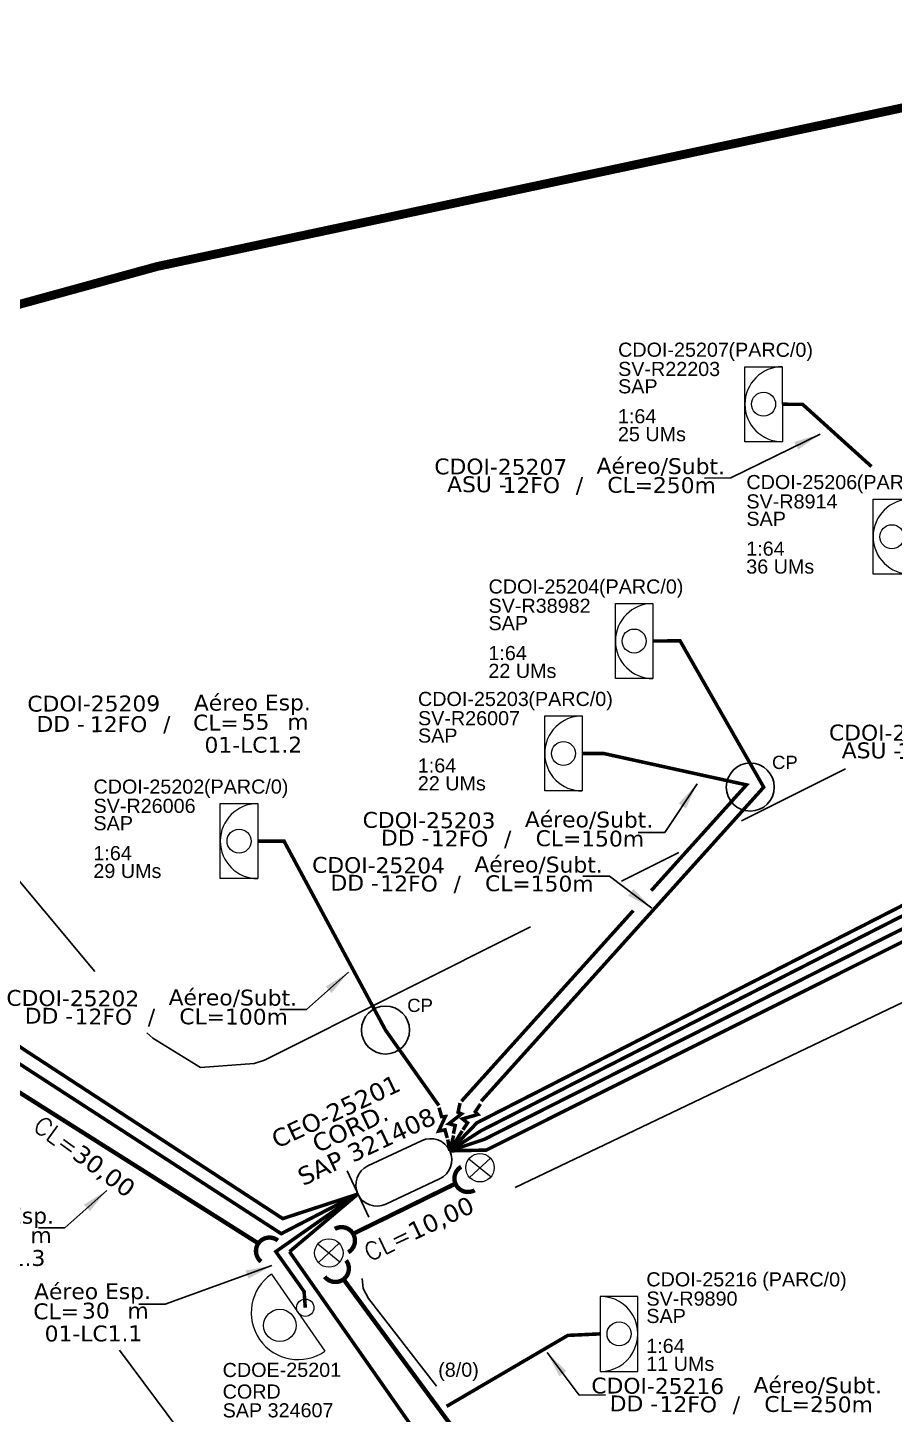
# Model space of a CAD drawing. Header units: millimetres. Extents: x 191567 to 192071, y 53696 to 54095.
# Drawn here: x 191681.7 to 191779.9, y 53925.8 to 54082.8 of the extents above; entities that cross this region are included whole.
import ezdxf
from ezdxf.enums import TextEntityAlignment as Align

# ---------------------------------------------------------------- set-up
doc = ezdxf.new("R2010")
doc.units = ezdxf.units.MM
doc.header["$LTSCALE"] = 0.1
doc.header["$MEASUREMENT"] = 0
doc.linetypes.add('PHANTOM2', pattern=[1.25, 0.625, -0.125, 0.125, -0.125, 0.125, -0.125])
for name, color, linetype, lineweight in [('10.4-Postes', 1, 'Continuous', 0), ("20.0-LEGENDA DOS CDO'S", 1, 'Continuous', 0), ('20.1-CDO_INTERIOR', 1, 'Continuous', 0), ('20.2-CDO_POSTE', 1, 'Continuous', 5), ('20.6-CORDOALHA_SUPORTE', 7, 'Continuous', 25), ('CORDOALHA_SUPORTE', 7, 'Continuous', 25)]:
    doc.layers.add(name, color=color, linetype=linetype, lineweight=lineweight)
for name, color, linetype in [('20.4-CEOS', 1, 'Continuous'), ('20.5-CEO', 1, 'Continuous'), ('CAP a instalar', 1, 'Continuous'), ('celulas gpon', 7, 'Continuous'), ('label_cabos', 7, 'Continuous'), ('Legenda', 1, 'Continuous'), ('locais', 5, 'Continuous'), ('locais legendas', 7, 'Continuous'), ('Quadra', 98, 'Continuous'), ('Subida Lateral', 5, 'Continuous')]:
    doc.layers.add(name, color=color, linetype=linetype)
doc.layers.add('EXTRA', color=50, linetype='Continuous', plot=False)
doc.styles.add('ARIAL', font='arial.ttf')
doc.styles.add('DIGICADE', font='arial.ttf')
doc.styles.add('ROMANS', font='romans.shx')
doc.styles.add('siredit', font='verdana.ttf')
doc.styles.get("Standard").update_dxf_attribs({"font": 'arial.ttf'})
doc.linetypes.add('FENCELINE1', pattern='A,0.25,-0.1,[133,ltypeshp.shx,S=0.1,R=0,X=-0.1,Y=0],-0.1,1', length=1.45)
doc.dimstyles.new('CC', dxfattribs={"dimtxt": 1, "dimasz": 2, "dimexe": 0.18, "dimexo": 0.0625, "dimgap": 0.09, "dimtad": 0, "dimdec": 0, "dimrnd": 1, "dimzin": 0, "dimdsep": 46, "dimtxsty": 'siredit', "dimblk": 'NONE', "dimcen": 0, "dimse1": 1, "dimse2": 1, "dimsd1": 1, "dimsd2": 1, "dimclrt": 7, "dimadec": 0, "dimazin": 0, "dimtfac": 1, "dimtdec": 0, "dimtofl": 0, "dimtmove": 0, "dimatfit": 3, "dimfxl": 0, "dimtolj": 1, "dimtzin": 0, "dimarcsym": 0})

# ---------------------------------------------------------------- blocks, each defined once
blk = doc.blocks.new('POLE_POLE')
at = {"layer": '10.4-Postes', "color": 1, "linetype": 'PHANTOM2'}
for points in [[(-0.00000806, 0.00001054), (0.00000757, -0.00000216)], [(0.00000713, 0.00001104), (-0.00000763, -0.00000266)]]:
    blk.add_lwpolyline(points, dxfattribs=at)
at = {"layer": '10.4-Postes', "color": 1}
blk.add_circle((-0.00000025, 0.00000419), 0.00001007, dxfattribs=at)
blk = doc.blocks.new('CDOI_CT_ESQ')
at = {"layer": '20.1-CDO_INTERIOR', "color": 0, "lineweight": 18}
blk.add_lwpolyline([(-2.119, -2.126), (-2.121, 2.124), (0.004, 2.125), (0.006, -2.125)], close=True, dxfattribs=at)
blk.add_circle((-1.057, -0.001), 0.68, dxfattribs=at)
blk.add_arc((0.005, 0), 2.125, 90.02759, 270.02759, dxfattribs=at)
at = {"layer": "20.0-LEGENDA DOS CDO'S", "color": 0, "style": 'ARIAL'}
for tag, p in [('CDO_N', (-9.298, 2.691)), ('SURVEY', (-9.296, 1.6)), ('SAP', (-9.299, 0.614)), ('1:XX', (-9.305, -1.079)), ('UMS', (-9.306, -2.093))]:
    blk.add_attdef(tag, p, '', height=0.68, rotation=359.97241, dxfattribs=at)
blk.add_attdef('FIBRAS_UTILIZADAS', text='', height=0.68, rotation=359.97241, dxfattribs=at).set_placement((-1.586, 2.687), align=Align.CENTER)
blk = doc.blocks.new('CDOI_CT_DRT')
at = {"layer": '20.1-CDO_INTERIOR', "color": 0, "lineweight": 18}
blk.add_lwpolyline([(2.126, -2.126), (2.128, 2.124), (0.003, 2.125), (0.001, -2.125)], close=True, dxfattribs=at)
blk.add_circle((1.064, -0.001), 0.68, dxfattribs=at)
blk.add_arc((0.002, 0), 2.125, 269.97241, 89.97241, dxfattribs=at)
at = {"layer": "20.0-LEGENDA DOS CDO'S", "color": 0, "style": 'ARIAL'}
for tag, p in [('CDO_N', (2.611, 2.691)), ('SURVEY', (2.613, 1.6)), ('SAP', (2.61, 0.614)), ('1:XX', (2.604, -1.079)), ('UMS', (2.603, -2.093))]:
    blk.add_attdef(tag, p, '', height=0.68, rotation=359.97241, dxfattribs=at)
blk.add_attdef('FIBRAS_UTILIZADAS', text='', height=0.68, rotation=359.97241, dxfattribs=at).set_placement((10.323, 2.687), align=Align.CENTER)
blk = doc.blocks.new('MANHOLE_MS')
at = {"linetype": 'Continuous'}
blk.add_circle((-0.00000001, 0), 0.00001012, dxfattribs=at)
blk = doc.blocks.new('*U112')
at = {"layer": '20.5-CEO'}
for p, q in [((-1.557, 1.264), (1.8, 1.264)), ((1.8, -1.13), (-1.557, -1.13))]:
    blk.add_line(p, q, dxfattribs=at)
blk.add_lwpolyline([(-2.753, 1.51), (-2.753, -1.376)], dxfattribs=at)
for centre, start, end in [((-1.557, 0.067), 90, 270), ((1.8, 0.067), 270, 90)]:
    blk.add_arc(centre, 1.197, start, end, dxfattribs=at)
at = {"layer": '20.5-CEO', "color": 7, "style": 'siredit'}
for tag, height, p in [('FID', 1.01, (0.11, 5.605)), ('LOCAL', 1.014, (0.122, 4.234)), ('SAP', 1.014, (0.122, 2.974)), ('FIBRAS_RESERVA', 1.014, (0.122, -1.941))]:
    blk.add_attdef(tag, text='', height=height, dxfattribs=at).set_placement(p, align=Align.TOP_CENTER)
for tag, flags, p in [('ID_ATIVIDADE', 3, (0.11, -3.509)), ('FATOR', 1, (0.11, -4.821))]:
    blk.add_attdef(tag, text='', height=1.01, dxfattribs=dict(at, flags=flags)).set_placement(p, align=Align.TOP_CENTER)
at = {"layer": '20.5-CEO', "color": 7, "style": 'siredit', "flags": 3}
blk.add_attdef('QTDE', (-4.877, -7.055), '', height=1.01, dxfattribs=at)
blk = doc.blocks.new('CDOE_CT_POST_DESENHO')
at = {"color": 0}
blk.add_line((2.136, 0.393), (-2.114, 0.393), dxfattribs=at)
for centre, radius in [((0.011, 1.403), 0.733), ((0.011, 0), 0.393)]:
    blk.add_circle(centre, radius, dxfattribs=at)
blk.add_arc((0.011, 0.393), 2.125, 0, 180, dxfattribs=at)
blk = doc.blocks.new('Inst CDOE-8 CAIXA DIST OPT CDOE 48F_8D C_SPL OPTAP')
at = {"layer": "20.0-LEGENDA DOS CDO'S", "color": 0}
for tag, p, style, flags in [('ID_ATIVIDADE', (0.12, 6.472), 'ARIAL', 3), ('FATOR', (7.921, 6.472), 'ARIAL', 1), ('QTDE', (0.235, -0.97), 'DIGICADE', 3)]:
    blk.add_attdef(tag, p, '', height=0.8, rotation=0.11799, dxfattribs=dict(at, style=style, flags=flags))
at = {"layer": "20.0-LEGENDA DOS CDO'S", "color": 0, "style": 'ARIAL'}
for tag, p, height in [('FID', (0.12, 5.248), 0.8), ('FIBRAS_UTILIZADAS', (2.379, 5.263), 0.8), ('CORDOALHA', (0.122, 4.023), 0.8), ('SAP', (0.124, 2.961), 0.8), ('1:XX', (-0.012, 1.7), 0.8), ('UMS', (0.141, 0.217), 1)]:
    blk.add_attdef(tag, p, '', height=height, rotation=0.11799, dxfattribs=at)
blk = doc.blocks.new('Inst CORD ALUMINIO 4.8 MM 3F(sem recursos)')
at = {"color": 0, "lineweight": 0, "style": 'ROMANS'}
blk.add_attdef('FID', (-19.184, -2.215), '', height=1, dxfattribs=at)
blk.add_attdef('LANCE', text='', height=1, dxfattribs=at).set_placement((-0.538, -2.215), align=Align.RIGHT)
at = {"color": 0, "lineweight": 0, "style": 'ROMANS', "flags": 3}
for tag, p in [('FATOR', (-5.196, -4.442)), ('ID_ATIVIDADE', (-5.201, -6.669))]:
    blk.add_attdef(tag, p, '', height=1, dxfattribs=at)
at = {"layer": 'label_cabos', "color": 0, "style": 'siredit'}
blk.add_attdef('QTDE', (-0.538, -2.215), '', height=1, rotation=359.69001, dxfattribs=at)
blk = doc.blocks.new('LEGENDA DOS CABOS')
at = {"layer": 'EXTRA', "style": 'siredit'}
for tag, p in [('ID', (4.601, 0.974)), ('XX', (9.03, 0.974))]:
    blk.add_attdef(tag, text='', height=0.48, rotation=359.69001, dxfattribs=at).set_placement(p, align=Align.MIDDLE_CENTER)
at = {"layer": 'Legenda', "color": 7, "style": 'siredit'}
for tag, p in [('TIPO_CABO', (1.314, -0.005)), ('CABO', (4.686, -0.052)), ('/', (6.809, -0.052)), ('METROS', (10.034, -0.052))]:
    blk.add_attdef(tag, text='', height=0.8, rotation=359.69001, dxfattribs=at).set_placement(p, align=Align.MIDDLE_CENTER)
blk = doc.blocks.new('_None')
blk = doc.blocks.new('Inst CB ESP CFOA-SM-ASU-120-S-12')
at = {"layer": 'label_cabos', "color": 0, "style": 'siredit'}
for tag, flags, p in [('ID_ATIVIDADE', 3, (1.314, 2.672)), ('FATOR', 1, (11.56, 2.551))]:
    blk.add_attdef(tag, text='', height=1, rotation=359.69001, dxfattribs=dict(at, flags=flags)).set_placement(p, align=Align.MIDDLE_CENTER)
for tag, p in [('DESTINO_CABO', (3.131, 1.262)), ('TIPO_CABO', (13.108, 1.245)), ('TIPO_CABO', (1.262, -0.005)), ('CABO', (4.686, -0.052)), ('/', (7.714, -0.052)), ('LANCE', (10.809, 0.002)), ('UND', (15.964, 0.002)), ('FID', (13.148, -1.414))]:
    blk.add_attdef(tag, text='', height=1, rotation=359.69001, dxfattribs=at).set_placement(p, align=Align.MIDDLE_CENTER)
blk.add_attdef('QTDE', (12.429, -0.475), '', height=1, rotation=359.69001, dxfattribs=at)

msp = doc.modelspace()

# ---------------------------------------------------------------- linework, layer by layer
at = {"layer": 'CAP a instalar', "color": 8, "linetype": 'FENCELINE1', "ltscale": 50, "const_width": 0.4}
for points in [[(191777.29, 54033.13), (191769.5, 54040.17), (191767.2, 54040.19)], [(191729.54, 53955.6), (191733.07, 53957.87), (191789.98, 53986.9), (191826.88, 54005.62)], [(191729.54, 53955.6), (191733.44, 53956.9), (191789.89, 53985.32), (191828.51, 54005.3)], [(191729.54, 53955.6), (191732.62, 53958.78), (191788.44, 53987.3), (191823.77, 54005)], [(191729.54, 53955.6), (191733.67, 53955.68), (191788.08, 53982.92)], [(191733.1, 53961.22), (191733.1, 53961.22)], [(191729.54, 53955.6), (191729.31, 53956.88)], [(191729.54, 53955.6), (191730.95, 53957.86)], [(191729.54, 53955.6), (191729.97, 53957.34)]]:
    msp.add_lwpolyline(points, dxfattribs=at)
at = {"layer": 'CAP a instalar', "color": 8, "ltscale": 50, "const_width": 0.4}
for points in [[(191733.1, 53961.22), (191765.09, 53996.8), (191755.62, 54013.38), (191752.54, 54013.36)], [(191752.35, 53985.08), (191763.14, 53997.06), (191746.95, 54000.62), (191744.54, 54000.62)], [(191707.8, 53990.69), (191710.77, 53990.69), (191722.26, 53969.28), (191728.3, 53960.73)], [(191730.86, 53961.22), (191750.32, 53982.82)], [(191746.58, 53934.86), (191742.91, 53934.69), (191729.18, 53926.65)]]:
    msp.add_lwpolyline(points, dxfattribs=at)
at = {"layer": 'CAP a instalar', "ltscale": 50, "const_width": 0.4}
for points in [[(191667.15, 53976.34), (191710.62, 53947.92), (191719.13, 53950.7)], [(191664.77, 53974.26), (191665.91, 53975.13), (191710.45, 53946.21), (191719.13, 53950.7)]]:
    msp.add_lwpolyline(points, dxfattribs=at)
at = {"layer": 'CAP a instalar', "linetype": 'FENCELINE1', "ltscale": 50, "const_width": 0.4}
for points in [[(191713.18, 53937.82), (191713.04, 53939.66), (191709.84, 53944.18), (191719.13, 53950.7)], [(191711.39, 53944.17), (191719.13, 53950.7)], [(191743.91, 53897.69), (191711.39, 53944.17)]]:
    msp.add_lwpolyline(points, dxfattribs=at)
at = {"layer": 'celulas gpon', "color": 116, "linetype": 'Continuous', "lineweight": 200, "const_width": 1}
msp.add_lwpolyline([(191821.09, 54082.35), (191876.71, 54013.13), (191832.14, 53949.28), (191806.99, 53934.57), (191862.82, 53880.88), (191921.07, 53894.75), (191975.86, 53853.51), (191965.83, 53831.16), (191903.71, 53813.81), (191946.54, 53767.09), (191856.65, 53696.84), (191776.02, 53700.31), (191715.72, 53769.41), (191664.41, 53774.42), (191632, 53833.78), (191641.65, 53864.99), (191586.83, 53951.58), (191567.92, 53994.75), (191594.93, 54027.89), (191696.42, 54055.8), (191821.09, 54082.35)], dxfattribs=at)
at = {"layer": 'CORDOALHA_SUPORTE', "const_width": 0.494}
for points in [[(191707.88, 53945.1), (191669.6, 53969.3)], [(191730.18, 53951.88), (191718.6, 53946.2)], [(191746.88, 53901.14), (191717.51, 53941.04)]]:
    msp.add_lwpolyline(points, dxfattribs=at)
for points in [[(191730.83, 53953.79, 1), (191732.36, 53951.14)], [(191710.07, 53945.44, 1), (191708.17, 53943.05)], [(191718.04, 53944.11, 1), (191716.52, 53946.75)], [(191715.38, 53941.34, 1), (191717.8, 53943.18)]]:
    msp.add_lwpolyline(points, format="xyb", dxfattribs=at)
at = {"layer": 'Quadra'}
for points in [[(191787.06, 53901.86), (191843.96, 53929.02), (191933.71, 53973.68), (191934.5, 53974.54), (191934.97, 53975.59), (191935.07, 53976.71), (191934.8, 53977.81), (191934.28, 53978.66), (191889.6, 54032.51), (191888.73, 54033.27), (191887.62, 54033.77), (191886.42, 54033.91), (191885.22, 54033.7), (191884.35, 54033.29), (191874.13, 54026.95), (191863.82, 54019.44), (191840.78, 54001.06), (191736.93, 53951.43)], [(191762.57, 53992.97), (191774.34, 53998.87)], [(191677.89, 53989.58), (191689.34, 53975.91)], [(191749, 53986.15), (191755.46, 53989.4)], [(191695.22, 53968.96), (191695.93, 53968.36), (191701.32, 53965.04), (191707.4, 53965.49), (191708.56, 53965.86), (191738.67, 53980.97)], [(191719.62, 53941.14), (191719.75, 53940.02), (191720.35, 53938.87), (191728.03, 53928.93)], [(191702.92, 53918.52), (191692.13, 53933.01)]]:
    msp.add_lwpolyline(points, dxfattribs=at)
at = {"layer": 'Subida Lateral', "color": 5, "const_width": 0.4}
for points in [[(191729.25, 53957.06), (191729, 53957.98), (191728.28, 53957.84), (191729.04, 53959.48), (191728.61, 53959.47), (191728.33, 53960.49)], [(191729.95, 53957.54), (191730.15, 53958.47), (191729.44, 53958.67), (191730.87, 53959.79), (191730.48, 53959.97), (191730.7, 53961.01)], [(191731.02, 53957.98), (191731.55, 53958.77), (191730.98, 53959.22), (191732.72, 53959.72), (191732.43, 53960.03), (191733.02, 53960.91)]]:
    msp.add_lwpolyline(points, dxfattribs=at)

# ---------------------------------------------------------------- block references
at = {"color": 0, "lineweight": 0}
ref = msp.add_blockref('Inst CORD ALUMINIO 4.8 MM 3F(sem recursos)', (191690.13, 53957.79), dxfattribs=dict(at, xscale=2.000000000014431, yscale=1.99999999999409, zscale=2, rotation=323.9826589535235))
ref.add_attrib('QTDE', '30,00', (191686.65, 53954.84), dxfattribs={"layer": '20.6-CORDOALHA_SUPORTE', "color": 0, "height": 2, "rotation": 323.6727, "style": 'siredit'})
ref.add_attrib('LANCE', 'CL=', dxfattribs={"layer": '20.6-CORDOALHA_SUPORTE', "color": 0, "lineweight": 0, "height": 2, "rotation": 323.9827, "style": 'ROMANS'}).set_placement((191686.65, 53954.84), align=Align.RIGHT)
ref = msp.add_blockref('Inst CORD ALUMINIO 4.8 MM 3F(sem recursos)', (191724.46, 53949.85), dxfattribs=dict(at, xscale=2.000000000001422, yscale=1.9999999999766, zscale=2, rotation=25.58256491923251))
ref.add_attrib('QTDE', '10,00', (191725.41, 53945.39), dxfattribs={"layer": '20.6-CORDOALHA_SUPORTE', "color": 0, "height": 2, "rotation": 25.2726, "style": 'siredit'})
ref.add_attrib('LANCE', 'CL=', dxfattribs={"layer": '20.6-CORDOALHA_SUPORTE', "color": 0, "lineweight": 0, "height": 2, "rotation": 25.5826, "style": 'ROMANS'}).set_placement((191725.41, 53945.39), align=Align.RIGHT)
at = {"layer": "20.0-LEGENDA DOS CDO'S", "lineweight": 0}
ref = msp.add_blockref('Inst CDOE-8 CAIXA DIST OPT CDOE 48F_8D C_SPL OPTAP', (191703.58, 53919.47), dxfattribs=dict(at, xscale=2, yscale=2, zscale=2))
ref.add_attrib('FID', 'CDOE-25201', (191703.82, 53929.97), dxfattribs={"color": 0, "height": 1.6, "rotation": 0.118, "style": 'ARIAL'})
ref.add_attrib('CORDOALHA', 'CORD', (191703.82, 53927.52), dxfattribs={"color": 0, "height": 1.6, "rotation": 0.118, "style": 'ARIAL'})
ref.add_attrib('SAP', 'SAP 324607', (191703.82, 53925.39), dxfattribs={"color": 0, "height": 1.6, "rotation": 0.118, "style": 'ARIAL'})
ref.add_attrib('1:XX', '1:64', (191703.55, 53922.87), dxfattribs={"color": 0, "height": 1.6, "rotation": 0.118, "style": 'ARIAL'})
ref.add_attrib('UMS', '3 UMs', (191703.86, 53919.91), dxfattribs={"color": 0, "height": 2, "rotation": 0.118, "style": 'ARIAL'})
ref.add_attrib('FIBRAS_UTILIZADAS', '(8/0)', dxfattribs={"color": 0, "height": 1.6, "rotation": 0.118, "style": 'ARIAL'}).set_placement((191730.53, 53930), align=Align.CENTER)
at = {"layer": '20.1-CDO_INTERIOR', "color": 252}
ref = msp.add_blockref('CDOI_CT_ESQ', (191767.19, 54040.19), dxfattribs=dict(at, xscale=2, yscale=2, zscale=2))
ref.add_attrib('CDO_N', 'CDOI-25207', (191748.6, 54045.57), dxfattribs={"layer": "20.0-LEGENDA DOS CDO'S", "color": 8, "height": 1.6, "rotation": 359.9724, "style": 'ARIAL'})
ref.add_attrib('FIBRAS_UTILIZADAS', '      (PARC/0)', dxfattribs={"layer": "20.0-LEGENDA DOS CDO'S", "color": 8, "height": 1.6, "rotation": 359.9724, "style": 'ARIAL'}).set_placement((191764.02, 54045.56), align=Align.CENTER)
ref.add_attrib('SURVEY', 'SV-R22203', (191748.6, 54043.39), dxfattribs={"layer": "20.0-LEGENDA DOS CDO'S", "color": 8, "height": 1.6, "rotation": 359.9724, "style": 'ARIAL'})
ref.add_attrib('SAP', 'SAP', (191748.6, 54041.42), dxfattribs={"layer": "20.0-LEGENDA DOS CDO'S", "color": 8, "height": 1.6, "rotation": 359.9724, "style": 'ARIAL'})
ref.add_attrib('1:XX', '1:64', (191748.58, 54038.03), dxfattribs={"layer": "20.0-LEGENDA DOS CDO'S", "color": 8, "height": 1.6, "rotation": 359.9724, "style": 'ARIAL'})
ref.add_attrib('UMS', '25 UMs', (191748.58, 54036), dxfattribs={"layer": "20.0-LEGENDA DOS CDO'S", "color": 8, "height": 1.6, "rotation": 359.9724, "style": 'ARIAL'})
ref = msp.add_blockref('CDOI_CT_ESQ', (191781.72, 54025.18), dxfattribs=dict(at, xscale=2, yscale=2, zscale=2))
ref.add_attrib('CDO_N', 'CDOI-25206', (191763.13, 54030.57), dxfattribs={"layer": "20.0-LEGENDA DOS CDO'S", "color": 8, "height": 1.6, "rotation": 359.9724, "style": 'ARIAL'})
ref.add_attrib('FIBRAS_UTILIZADAS', '      (PARC/0)', dxfattribs={"layer": "20.0-LEGENDA DOS CDO'S", "color": 8, "height": 1.6, "rotation": 359.9724, "style": 'ARIAL'}).set_placement((191778.55, 54030.56), align=Align.CENTER)
ref.add_attrib('SURVEY', 'SV-R8914', (191763.13, 54028.38), dxfattribs={"layer": "20.0-LEGENDA DOS CDO'S", "color": 8, "height": 1.6, "rotation": 359.9724, "style": 'ARIAL'})
ref.add_attrib('SAP', 'SAP', (191763.13, 54026.41), dxfattribs={"layer": "20.0-LEGENDA DOS CDO'S", "color": 8, "height": 1.6, "rotation": 359.9724, "style": 'ARIAL'})
ref.add_attrib('1:XX', '1:64', (191763.11, 54023.03), dxfattribs={"layer": "20.0-LEGENDA DOS CDO'S", "color": 8, "height": 1.6, "rotation": 359.9724, "style": 'ARIAL'})
ref.add_attrib('UMS', '36 UMs', (191763.11, 54021), dxfattribs={"layer": "20.0-LEGENDA DOS CDO'S", "color": 8, "height": 1.6, "rotation": 359.9724, "style": 'ARIAL'})
ref = msp.add_blockref('CDOI_CT_ESQ', (191752.53, 54013.36), dxfattribs=dict(at, xscale=2, yscale=2, zscale=2))
ref.add_attrib('CDO_N', 'CDOI-25204', (191733.93, 54018.74), dxfattribs={"layer": "20.0-LEGENDA DOS CDO'S", "color": 8, "height": 1.6, "rotation": 359.9724, "style": 'ARIAL'})
ref.add_attrib('FIBRAS_UTILIZADAS', '      (PARC/0)', dxfattribs={"layer": "20.0-LEGENDA DOS CDO'S", "color": 8, "height": 1.6, "rotation": 359.9724, "style": 'ARIAL'}).set_placement((191749.35, 54018.74), align=Align.CENTER)
ref.add_attrib('SURVEY', 'SV-R38982', (191733.93, 54016.56), dxfattribs={"layer": "20.0-LEGENDA DOS CDO'S", "color": 8, "height": 1.6, "rotation": 359.9724, "style": 'ARIAL'})
ref.add_attrib('SAP', 'SAP', (191733.93, 54014.59), dxfattribs={"layer": "20.0-LEGENDA DOS CDO'S", "color": 8, "height": 1.6, "rotation": 359.9724, "style": 'ARIAL'})
ref.add_attrib('1:XX', '1:64', (191733.91, 54011.2), dxfattribs={"layer": "20.0-LEGENDA DOS CDO'S", "color": 8, "height": 1.6, "rotation": 359.9724, "style": 'ARIAL'})
ref.add_attrib('UMS', '22 UMs', (191733.91, 54009.18), dxfattribs={"layer": "20.0-LEGENDA DOS CDO'S", "color": 8, "height": 1.6, "rotation": 359.9724, "style": 'ARIAL'})
ref = msp.add_blockref('CDOI_CT_ESQ', (191744.53, 54000.62), dxfattribs=dict(at, xscale=2, yscale=2, zscale=2))
ref.add_attrib('CDO_N', 'CDOI-25203', (191725.94, 54006), dxfattribs={"layer": "20.0-LEGENDA DOS CDO'S", "color": 8, "height": 1.6, "rotation": 359.9724, "style": 'ARIAL'})
ref.add_attrib('FIBRAS_UTILIZADAS', '      (PARC/0)', dxfattribs={"layer": "20.0-LEGENDA DOS CDO'S", "color": 8, "height": 1.6, "rotation": 359.9724, "style": 'ARIAL'}).set_placement((191741.36, 54006), align=Align.CENTER)
ref.add_attrib('SURVEY', 'SV-R26007', (191725.94, 54003.82), dxfattribs={"layer": "20.0-LEGENDA DOS CDO'S", "color": 8, "height": 1.6, "rotation": 359.9724, "style": 'ARIAL'})
ref.add_attrib('SAP', 'SAP', (191725.94, 54001.85), dxfattribs={"layer": "20.0-LEGENDA DOS CDO'S", "color": 8, "height": 1.6, "rotation": 359.9724, "style": 'ARIAL'})
ref.add_attrib('1:XX', '1:64', (191725.92, 53998.46), dxfattribs={"layer": "20.0-LEGENDA DOS CDO'S", "color": 8, "height": 1.6, "rotation": 359.9724, "style": 'ARIAL'})
ref.add_attrib('UMS', '22 UMs', (191725.92, 53996.44), dxfattribs={"layer": "20.0-LEGENDA DOS CDO'S", "color": 8, "height": 1.6, "rotation": 359.9724, "style": 'ARIAL'})
ref = msp.add_blockref('CDOI_CT_ESQ', (191707.79, 53990.69), dxfattribs=dict(at, xscale=2, yscale=2, zscale=2))
ref.add_attrib('CDO_N', 'CDOI-25202', (191689.19, 53996.07), dxfattribs={"layer": "20.0-LEGENDA DOS CDO'S", "color": 8, "height": 1.6, "rotation": 359.9724, "style": 'ARIAL'})
ref.add_attrib('FIBRAS_UTILIZADAS', '      (PARC/0)', dxfattribs={"layer": "20.0-LEGENDA DOS CDO'S", "color": 8, "height": 1.6, "rotation": 359.9724, "style": 'ARIAL'}).set_placement((191704.62, 53996.07), align=Align.CENTER)
ref.add_attrib('SURVEY', 'SV-R26006', (191689.2, 53993.89), dxfattribs={"layer": "20.0-LEGENDA DOS CDO'S", "color": 8, "height": 1.6, "rotation": 359.9724, "style": 'ARIAL'})
ref.add_attrib('SAP', 'SAP', (191689.19, 53991.92), dxfattribs={"layer": "20.0-LEGENDA DOS CDO'S", "color": 8, "height": 1.6, "rotation": 359.9724, "style": 'ARIAL'})
ref.add_attrib('1:XX', '1:64', (191689.18, 53988.53), dxfattribs={"layer": "20.0-LEGENDA DOS CDO'S", "color": 8, "height": 1.6, "rotation": 359.9724, "style": 'ARIAL'})
ref.add_attrib('UMS', '29 UMs', (191689.18, 53986.51), dxfattribs={"layer": "20.0-LEGENDA DOS CDO'S", "color": 8, "height": 1.6, "rotation": 359.9724, "style": 'ARIAL'})
ref = msp.add_blockref('CDOI_CT_DRT', (191746.58, 53934.86), dxfattribs=dict(at, xscale=2, yscale=2, zscale=2))
ref.add_attrib('CDO_N', 'CDOI-25216', (191751.8, 53940.24), dxfattribs={"layer": "20.0-LEGENDA DOS CDO'S", "color": 8, "height": 1.6, "rotation": 359.9724, "style": 'ARIAL'})
ref.add_attrib('FIBRAS_UTILIZADAS', '        (PARC/0)', dxfattribs={"layer": "20.0-LEGENDA DOS CDO'S", "color": 8, "height": 1.6, "rotation": 359.9724, "style": 'ARIAL'}).set_placement((191767.22, 53940.23), align=Align.CENTER)
ref.add_attrib('SURVEY', 'SV-R9890', (191751.81, 53938.06), dxfattribs={"layer": "20.0-LEGENDA DOS CDO'S", "color": 8, "height": 1.6, "rotation": 359.9724, "style": 'ARIAL'})
ref.add_attrib('SAP', 'SAP', (191751.8, 53936.09), dxfattribs={"layer": "20.0-LEGENDA DOS CDO'S", "color": 8, "height": 1.6, "rotation": 359.9724, "style": 'ARIAL'})
ref.add_attrib('1:XX', '1:64', (191751.79, 53932.7), dxfattribs={"layer": "20.0-LEGENDA DOS CDO'S", "color": 8, "height": 1.6, "rotation": 359.9724, "style": 'ARIAL'})
ref.add_attrib('UMS', '11 UMs', (191751.79, 53930.67), dxfattribs={"layer": "20.0-LEGENDA DOS CDO'S", "color": 8, "height": 1.6, "rotation": 359.9724, "style": 'ARIAL'})
at = {"layer": '20.2-CDO_POSTE', "xscale": -2.499999999989454, "yscale": -2.5, "zscale": -2.5, "rotation": 304.8490388220811}
msp.add_blockref('CDOE_CT_POST_DESENHO', (191713.19, 53937.8), dxfattribs=at)
at = {"layer": '20.5-CEO', "color": 0, "lineweight": 0}
ref = msp.add_blockref('*U112', (191724.17, 53952.93), dxfattribs=dict(at, xscale=2.000000000000668, yscale=2.000000000000668, zscale=2, rotation=25.20645429419645))
ref.add_attrib('LOCAL', 'CORD.', dxfattribs={"color": 7, "height": 2.028, "rotation": 25.2065, "style": 'siredit'}).set_placement((191717.82, 53959.09), align=Align.TOP_CENTER)
ref.add_attrib('SAP', 'SAP 321408', dxfattribs={"color": 7, "height": 2.028, "rotation": 25.2065, "style": 'siredit'}).set_placement((191719.68, 53957.01), align=Align.TOP_CENTER)
ref.add_attrib('FID', 'CEO-25201', dxfattribs={"layer": '20.4-CEOS', "color": 7, "height": 2.019, "rotation": 25.2065, "style": 'siredit'}).set_placement((191716.19, 53960.98), align=Align.TOP_CENTER)
at = {"layer": 'label_cabos', "color": 0, "lineweight": 0}
ref = msp.add_blockref('LEGENDA DOS CABOS', (191727.68, 54030.18), dxfattribs=dict(at, xscale=1.799999999999997, yscale=1.800000000000011, zscale=1.8))
ref.add_attrib('ID', 'CDOI-25207', dxfattribs={"color": 0, "height": 1.8, "rotation": 359.69, "style": 'siredit'}).set_placement((191735.31, 54033.11), align=Align.MIDDLE_CENTER)
ref.add_attrib('CABO', '12FO', dxfattribs={"color": 0, "height": 1.8, "rotation": 359.69, "style": 'siredit'}).set_placement((191738.77, 54031.03), align=Align.MIDDLE_CENTER)
ref.add_attrib('METROS', 'CL=250m', dxfattribs={"color": 0, "height": 1.8, "rotation": 359.69, "style": 'siredit'}).set_placement((191753.52, 54031.03), align=Align.MIDDLE_CENTER)
ref.add_attrib('XX', 'Aéreo/Subt.', dxfattribs={"color": 0, "height": 1.8, "rotation": 359.69, "style": 'siredit'}).set_placement((191753.43, 54033.19), align=Align.MIDDLE_CENTER)
ref.add_attrib('/', '/', dxfattribs={"color": 0, "height": 1.8, "rotation": 359.69, "style": 'siredit'}).set_placement((191744.22, 54031.03), align=Align.MIDDLE_CENTER)
ref.add_attrib('TIPO_CABO', 'ASU -', dxfattribs={"color": 0, "height": 1.8, "rotation": 359.69, "style": 'siredit'}).set_placement((191732.61, 54031.12), align=Align.MIDDLE_CENTER)
at = {"layer": 'label_cabos'}
ref = msp.add_blockref('Inst CB ESP CFOA-SM-ASU-120-S-12', (191683.6, 54003.96), dxfattribs=dict(at, xscale=1.799999999999997, yscale=1.800000000000011, zscale=1.8, rotation=0.4634636983097787))
ref.add_attrib('DESTINO_CABO', 'CDOI-25209', dxfattribs={"color": 0, "height": 1.8, "rotation": 0.1535, "style": 'siredit'}).set_placement((191689.22, 54006.28), align=Align.MIDDLE_CENTER)
ref.add_attrib('TIPO_CABO', 'Aéreo Esp.', dxfattribs={"color": 0, "height": 1.8, "rotation": 0.1535, "style": 'siredit'}).set_placement((191707.18, 54006.39), align=Align.MIDDLE_CENTER)
ref.add_attrib('CABO', '12FO', dxfattribs={"color": 0, "height": 1.8, "rotation": 0.1535, "style": 'siredit'}).set_placement((191692.04, 54003.94), align=Align.MIDDLE_CENTER)
ref.add_attrib('/', '/', dxfattribs={"color": 0, "height": 1.8, "rotation": 0.1535, "style": 'siredit'}).set_placement((191697.49, 54003.98), align=Align.MIDDLE_CENTER)
ref.add_attrib('TIPO_CABO', 'DD - ', dxfattribs={"color": 0, "height": 1.8, "rotation": 0.1535, "style": 'siredit'}).set_placement((191685.87, 54003.97), align=Align.MIDDLE_CENTER)
ref.add_attrib('FID', '01-LC1.2', dxfattribs={"color": 0, "height": 1.8, "rotation": 0.1535, "style": 'siredit'}).set_placement((191707.29, 54001.61), align=Align.MIDDLE_CENTER)
ref.add_attrib('LANCE', 'CL=', dxfattribs={"color": 0, "height": 1.8, "rotation": 0.1535, "style": 'siredit'}).set_placement((191703.06, 54004.12), align=Align.MIDDLE_CENTER)
ref.add_attrib('QTDE', '55', (191705.98, 54003.29), dxfattribs={"color": 0, "height": 1.8, "rotation": 0.1535, "style": 'siredit'})
ref.add_attrib('UND', 'm', dxfattribs={"color": 0, "height": 1.8, "rotation": 0.1535, "style": 'siredit'}).set_placement((191712.34, 54004.2), align=Align.MIDDLE_CENTER)
at = {"layer": 'label_cabos', "color": 0, "lineweight": 0}
ref = msp.add_blockref('LEGENDA DOS CABOS', (191772.36, 54000.03), dxfattribs=dict(at, xscale=1.799999999999997, yscale=1.800000000000011, zscale=1.8))
ref.add_attrib('ID', 'CDOI-25206', dxfattribs={"color": 0, "height": 1.8, "rotation": 359.69, "style": 'siredit'}).set_placement((191780, 54002.96), align=Align.MIDDLE_CENTER)
ref.add_attrib('CABO', '12FO', dxfattribs={"color": 0, "height": 1.8, "rotation": 359.69, "style": 'siredit'}).set_placement((191783.46, 54000.89), align=Align.MIDDLE_CENTER)
ref.add_attrib('METROS', 'CL=200m', dxfattribs={"color": 0, "height": 1.8, "rotation": 359.69, "style": 'siredit'}).set_placement((191798.21, 54000.89), align=Align.MIDDLE_CENTER)
ref.add_attrib('XX', 'Aéreo/Subt.', dxfattribs={"color": 0, "height": 1.8, "rotation": 359.69, "style": 'siredit'}).set_placement((191798.12, 54003.04), align=Align.MIDDLE_CENTER)
ref.add_attrib('/', '/', dxfattribs={"color": 0, "height": 1.8, "rotation": 359.69, "style": 'siredit'}).set_placement((191788.91, 54000.89), align=Align.MIDDLE_CENTER)
ref.add_attrib('TIPO_CABO', 'ASU -', dxfattribs={"color": 0, "height": 1.8, "rotation": 359.69, "style": 'siredit'}).set_placement((191777.3, 54000.97), align=Align.MIDDLE_CENTER)
ref = msp.add_blockref('LEGENDA DOS CABOS', (191719.55, 53990.13), dxfattribs=dict(at, xscale=1.799999999999997, yscale=1.800000000000011, zscale=1.8))
ref.add_attrib('ID', 'CDOI-25203', dxfattribs={"color": 0, "height": 1.8, "rotation": 359.69, "style": 'siredit'}).set_placement((191727.19, 53993.06), align=Align.MIDDLE_CENTER)
ref.add_attrib('CABO', '12FO', dxfattribs={"color": 0, "height": 1.8, "rotation": 359.69, "style": 'siredit'}).set_placement((191730.65, 53990.99), align=Align.MIDDLE_CENTER)
ref.add_attrib('METROS', 'CL=150m', dxfattribs={"color": 0, "height": 1.8, "rotation": 359.69, "style": 'siredit'}).set_placement((191745.4, 53990.99), align=Align.MIDDLE_CENTER)
ref.add_attrib('XX', 'Aéreo/Subt.', dxfattribs={"color": 0, "height": 1.8, "rotation": 359.69, "style": 'siredit'}).set_placement((191745.31, 53993.14), align=Align.MIDDLE_CENTER)
ref.add_attrib('/', '/', dxfattribs={"color": 0, "height": 1.8, "rotation": 359.69, "style": 'siredit'}).set_placement((191736.1, 53990.99), align=Align.MIDDLE_CENTER)
ref.add_attrib('TIPO_CABO', 'DD -', dxfattribs={"color": 0, "height": 1.8, "rotation": 359.69, "style": 'siredit'}).set_placement((191724.49, 53991.07), align=Align.MIDDLE_CENTER)
ref = msp.add_blockref('LEGENDA DOS CABOS', (191713.83, 53985.03), dxfattribs=dict(at, xscale=1.799999999999997, yscale=1.800000000000011, zscale=1.8))
ref.add_attrib('ID', 'CDOI-25204', dxfattribs={"color": 0, "height": 1.8, "rotation": 359.69, "style": 'siredit'}).set_placement((191721.47, 53987.96), align=Align.MIDDLE_CENTER)
ref.add_attrib('CABO', '12FO', dxfattribs={"color": 0, "height": 1.8, "rotation": 359.69, "style": 'siredit'}).set_placement((191724.93, 53985.89), align=Align.MIDDLE_CENTER)
ref.add_attrib('METROS', 'CL=150m', dxfattribs={"color": 0, "height": 1.8, "rotation": 359.69, "style": 'siredit'}).set_placement((191739.68, 53985.89), align=Align.MIDDLE_CENTER)
ref.add_attrib('XX', 'Aéreo/Subt.', dxfattribs={"color": 0, "height": 1.8, "rotation": 359.69, "style": 'siredit'}).set_placement((191739.59, 53988.04), align=Align.MIDDLE_CENTER)
ref.add_attrib('/', '/', dxfattribs={"color": 0, "height": 1.8, "rotation": 359.69, "style": 'siredit'}).set_placement((191730.38, 53985.89), align=Align.MIDDLE_CENTER)
ref.add_attrib('TIPO_CABO', 'DD -', dxfattribs={"color": 0, "height": 1.8, "rotation": 359.69, "style": 'siredit'}).set_placement((191718.77, 53985.97), align=Align.MIDDLE_CENTER)
ref = msp.add_blockref('LEGENDA DOS CABOS', (191679.22, 53969.96), dxfattribs=dict(at, xscale=1.799999999999997, yscale=1.800000000000011, zscale=1.8))
ref.add_attrib('ID', 'CDOI-25202', dxfattribs={"color": 0, "height": 1.8, "rotation": 359.69, "style": 'siredit'}).set_placement((191686.85, 53972.89), align=Align.MIDDLE_CENTER)
ref.add_attrib('CABO', '12FO', dxfattribs={"color": 0, "height": 1.8, "rotation": 359.69, "style": 'siredit'}).set_placement((191690.31, 53970.81), align=Align.MIDDLE_CENTER)
ref.add_attrib('METROS', 'CL=100m', dxfattribs={"color": 0, "height": 1.8, "rotation": 359.69, "style": 'siredit'}).set_placement((191705.06, 53970.81), align=Align.MIDDLE_CENTER)
ref.add_attrib('XX', 'Aéreo/Subt.', dxfattribs={"color": 0, "height": 1.8, "rotation": 359.69, "style": 'siredit'}).set_placement((191704.97, 53972.97), align=Align.MIDDLE_CENTER)
ref.add_attrib('/', '/', dxfattribs={"color": 0, "height": 1.8, "rotation": 359.69, "style": 'siredit'}).set_placement((191695.76, 53970.81), align=Align.MIDDLE_CENTER)
ref.add_attrib('TIPO_CABO', 'DD -', dxfattribs={"color": 0, "height": 1.8, "rotation": 359.69, "style": 'siredit'}).set_placement((191684.15, 53970.9), align=Align.MIDDLE_CENTER)
at = {"layer": 'label_cabos'}
ref = msp.add_blockref('Inst CB ESP CFOA-SM-ASU-120-S-12', (191654.52, 53945.81), dxfattribs=dict(at, xscale=1.799999999999997, yscale=1.800000000000011, zscale=1.8, rotation=0.4634636983097787))
ref.add_attrib('DESTINO_CABO', 'CDOI-25210', dxfattribs={"color": 0, "height": 1.8, "rotation": 0.1535, "style": 'siredit'}).set_placement((191660.14, 53948.12), align=Align.MIDDLE_CENTER)
ref.add_attrib('TIPO_CABO', 'Aéreo Esp.', dxfattribs={"color": 0, "height": 1.8, "rotation": 0.1535, "style": 'siredit'}).set_placement((191678.1, 53948.24), align=Align.MIDDLE_CENTER)
ref.add_attrib('CABO', '12FO', dxfattribs={"color": 0, "height": 1.8, "rotation": 0.1535, "style": 'siredit'}).set_placement((191662.96, 53945.78), align=Align.MIDDLE_CENTER)
ref.add_attrib('/', '/', dxfattribs={"color": 0, "height": 1.8, "rotation": 0.1535, "style": 'siredit'}).set_placement((191668.41, 53945.83), align=Align.MIDDLE_CENTER)
ref.add_attrib('TIPO_CABO', 'DD - ', dxfattribs={"color": 0, "height": 1.8, "rotation": 0.1535, "style": 'siredit'}).set_placement((191656.8, 53945.82), align=Align.MIDDLE_CENTER)
ref.add_attrib('FID', '01-LC1.3', dxfattribs={"color": 0, "height": 1.8, "rotation": 0.1535, "style": 'siredit'}).set_placement((191678.21, 53943.45), align=Align.MIDDLE_CENTER)
ref.add_attrib('LANCE', 'CL=', dxfattribs={"color": 0, "height": 1.8, "rotation": 0.1535, "style": 'siredit'}).set_placement((191673.98, 53945.97), align=Align.MIDDLE_CENTER)
ref.add_attrib('QTDE', '55', (191676.9, 53945.13), dxfattribs={"color": 0, "height": 1.8, "rotation": 0.1535, "style": 'siredit'})
ref.add_attrib('UND', 'm', dxfattribs={"color": 0, "height": 1.8, "rotation": 0.1535, "style": 'siredit'}).set_placement((191683.26, 53946.04), align=Align.MIDDLE_CENTER)
ref = msp.add_blockref('Inst CB ESP CFOA-SM-ASU-120-S-12', (191665.51, 53937.26), dxfattribs=dict(at, xscale=1.799999999999997, yscale=1.800000000000011, zscale=1.8, rotation=0.4634636983097787))
ref.add_attrib('DESTINO_CABO', 'CDOE-25201', dxfattribs={"color": 0, "height": 1.8, "rotation": 0.1535, "style": 'siredit'}).set_placement((191671.13, 53939.58), align=Align.MIDDLE_CENTER)
ref.add_attrib('TIPO_CABO', 'Aéreo Esp.', dxfattribs={"color": 0, "height": 1.8, "rotation": 0.1535, "style": 'siredit'}).set_placement((191689.08, 53939.69), align=Align.MIDDLE_CENTER)
ref.add_attrib('CABO', '12FO', dxfattribs={"color": 0, "height": 1.8, "rotation": 0.1535, "style": 'siredit'}).set_placement((191673.94, 53937.24), align=Align.MIDDLE_CENTER)
ref.add_attrib('/', '/', dxfattribs={"color": 0, "height": 1.8, "rotation": 0.1535, "style": 'siredit'}).set_placement((191679.39, 53937.28), align=Align.MIDDLE_CENTER)
ref.add_attrib('TIPO_CABO', 'ASU - ', dxfattribs={"color": 0, "height": 1.8, "rotation": 0.1535, "style": 'siredit'}).set_placement((191667.78, 53937.27), align=Align.MIDDLE_CENTER)
ref.add_attrib('FID', '01-LC1.1', dxfattribs={"color": 0, "height": 1.8, "rotation": 0.1535, "style": 'siredit'}).set_placement((191689.19, 53934.91), align=Align.MIDDLE_CENTER)
ref.add_attrib('LANCE', 'CL=', dxfattribs={"color": 0, "height": 1.8, "rotation": 0.1535, "style": 'siredit'}).set_placement((191684.96, 53937.42), align=Align.MIDDLE_CENTER)
ref.add_attrib('QTDE', '30', (191687.89, 53936.59), dxfattribs={"color": 0, "height": 1.8, "rotation": 0.1535, "style": 'siredit'})
ref.add_attrib('UND', 'm', dxfattribs={"color": 0, "height": 1.8, "rotation": 0.1535, "style": 'siredit'}).set_placement((191694.24, 53937.5), align=Align.MIDDLE_CENTER)
at = {"layer": 'label_cabos', "color": 0, "lineweight": 0}
ref = msp.add_blockref('LEGENDA DOS CABOS', (191745.46, 53926.03), dxfattribs=dict(at, xscale=1.799999999999997, yscale=1.799999999999997, zscale=1.8))
ref.add_attrib('ID', 'CDOI-25216', dxfattribs={"color": 0, "height": 1.8, "rotation": 359.69, "style": 'siredit'}).set_placement((191753.09, 53928.97), align=Align.MIDDLE_CENTER)
ref.add_attrib('CABO', '12FO', dxfattribs={"color": 0, "height": 1.8, "rotation": 359.69, "style": 'siredit'}).set_placement((191756.55, 53926.89), align=Align.MIDDLE_CENTER)
ref.add_attrib('METROS', 'CL=250m', dxfattribs={"color": 0, "height": 1.8, "rotation": 359.69, "style": 'siredit'}).set_placement((191771.3, 53926.89), align=Align.MIDDLE_CENTER)
ref.add_attrib('XX', 'Aéreo/Subt.', dxfattribs={"color": 0, "height": 1.8, "rotation": 359.69, "style": 'siredit'}).set_placement((191771.21, 53929.05), align=Align.MIDDLE_CENTER)
ref.add_attrib('/', '/', dxfattribs={"color": 0, "height": 1.8, "rotation": 359.69, "style": 'siredit'}).set_placement((191762, 53926.89), align=Align.MIDDLE_CENTER)
ref.add_attrib('TIPO_CABO', 'DD -', dxfattribs={"color": 0, "height": 1.8, "rotation": 359.69, "style": 'siredit'}).set_placement((191750.39, 53926.97), align=Align.MIDDLE_CENTER)
at = {"layer": 'locais', "color": 30, "xscale": 268800, "yscale": 268800, "zscale": 268800}
for p in [(191763.57, 53996.81), (191722.26, 53969.28)]:
    msp.add_blockref('MANHOLE_MS', p, dxfattribs=at)
at = {"layer": 'locais', "color": 10, "xscale": 160000, "yscale": 160000, "zscale": 160000}
for p in [(191733, 53953.01), (191715.88, 53943.36)]:
    msp.add_blockref('POLE_POLE', p, dxfattribs=at)

# ---------------------------------------------------------------- texts
at = {"layer": 'locais legendas', "color": 5}
for p in [(191766.03, 53998.86), (191724.72, 53971.33)]:
    msp.add_text('CP', height=1.5, dxfattribs=at).set_placement(p)

# ---------------------------------------------------------------- leaders
at = {"layer": 'label_cabos'}
for points in [[(191771.47, 54036.8), (191761.38, 54031.85), (191758.38, 54031.83)], [(191757.54, 53997.18), (191753.88, 53991.67), (191750.88, 53991.66)], [(191752.43, 53983.09), (191747.61, 53986.73), (191744.61, 53986.71)], [(191718.06, 53975.84), (191713.31, 53971.61), (191710.31, 53971.6)], [(191690.69, 53951.12), (191685.95, 53946.89), (191682.95, 53946.88)], [(191709.4, 53942.6), (191697.31, 53938.23), (191694.31, 53938.21)], [(191740.55, 53932.75), (191744.18, 53927.92), (191747.18, 53927.94)]]:
    msp.add_leader(points, dimstyle='CC', override={"dimasz": 3, "dimgap": 0.09, "dimtad": 0}, dxfattribs=at)

doc.saveas('drawing.dxf')
